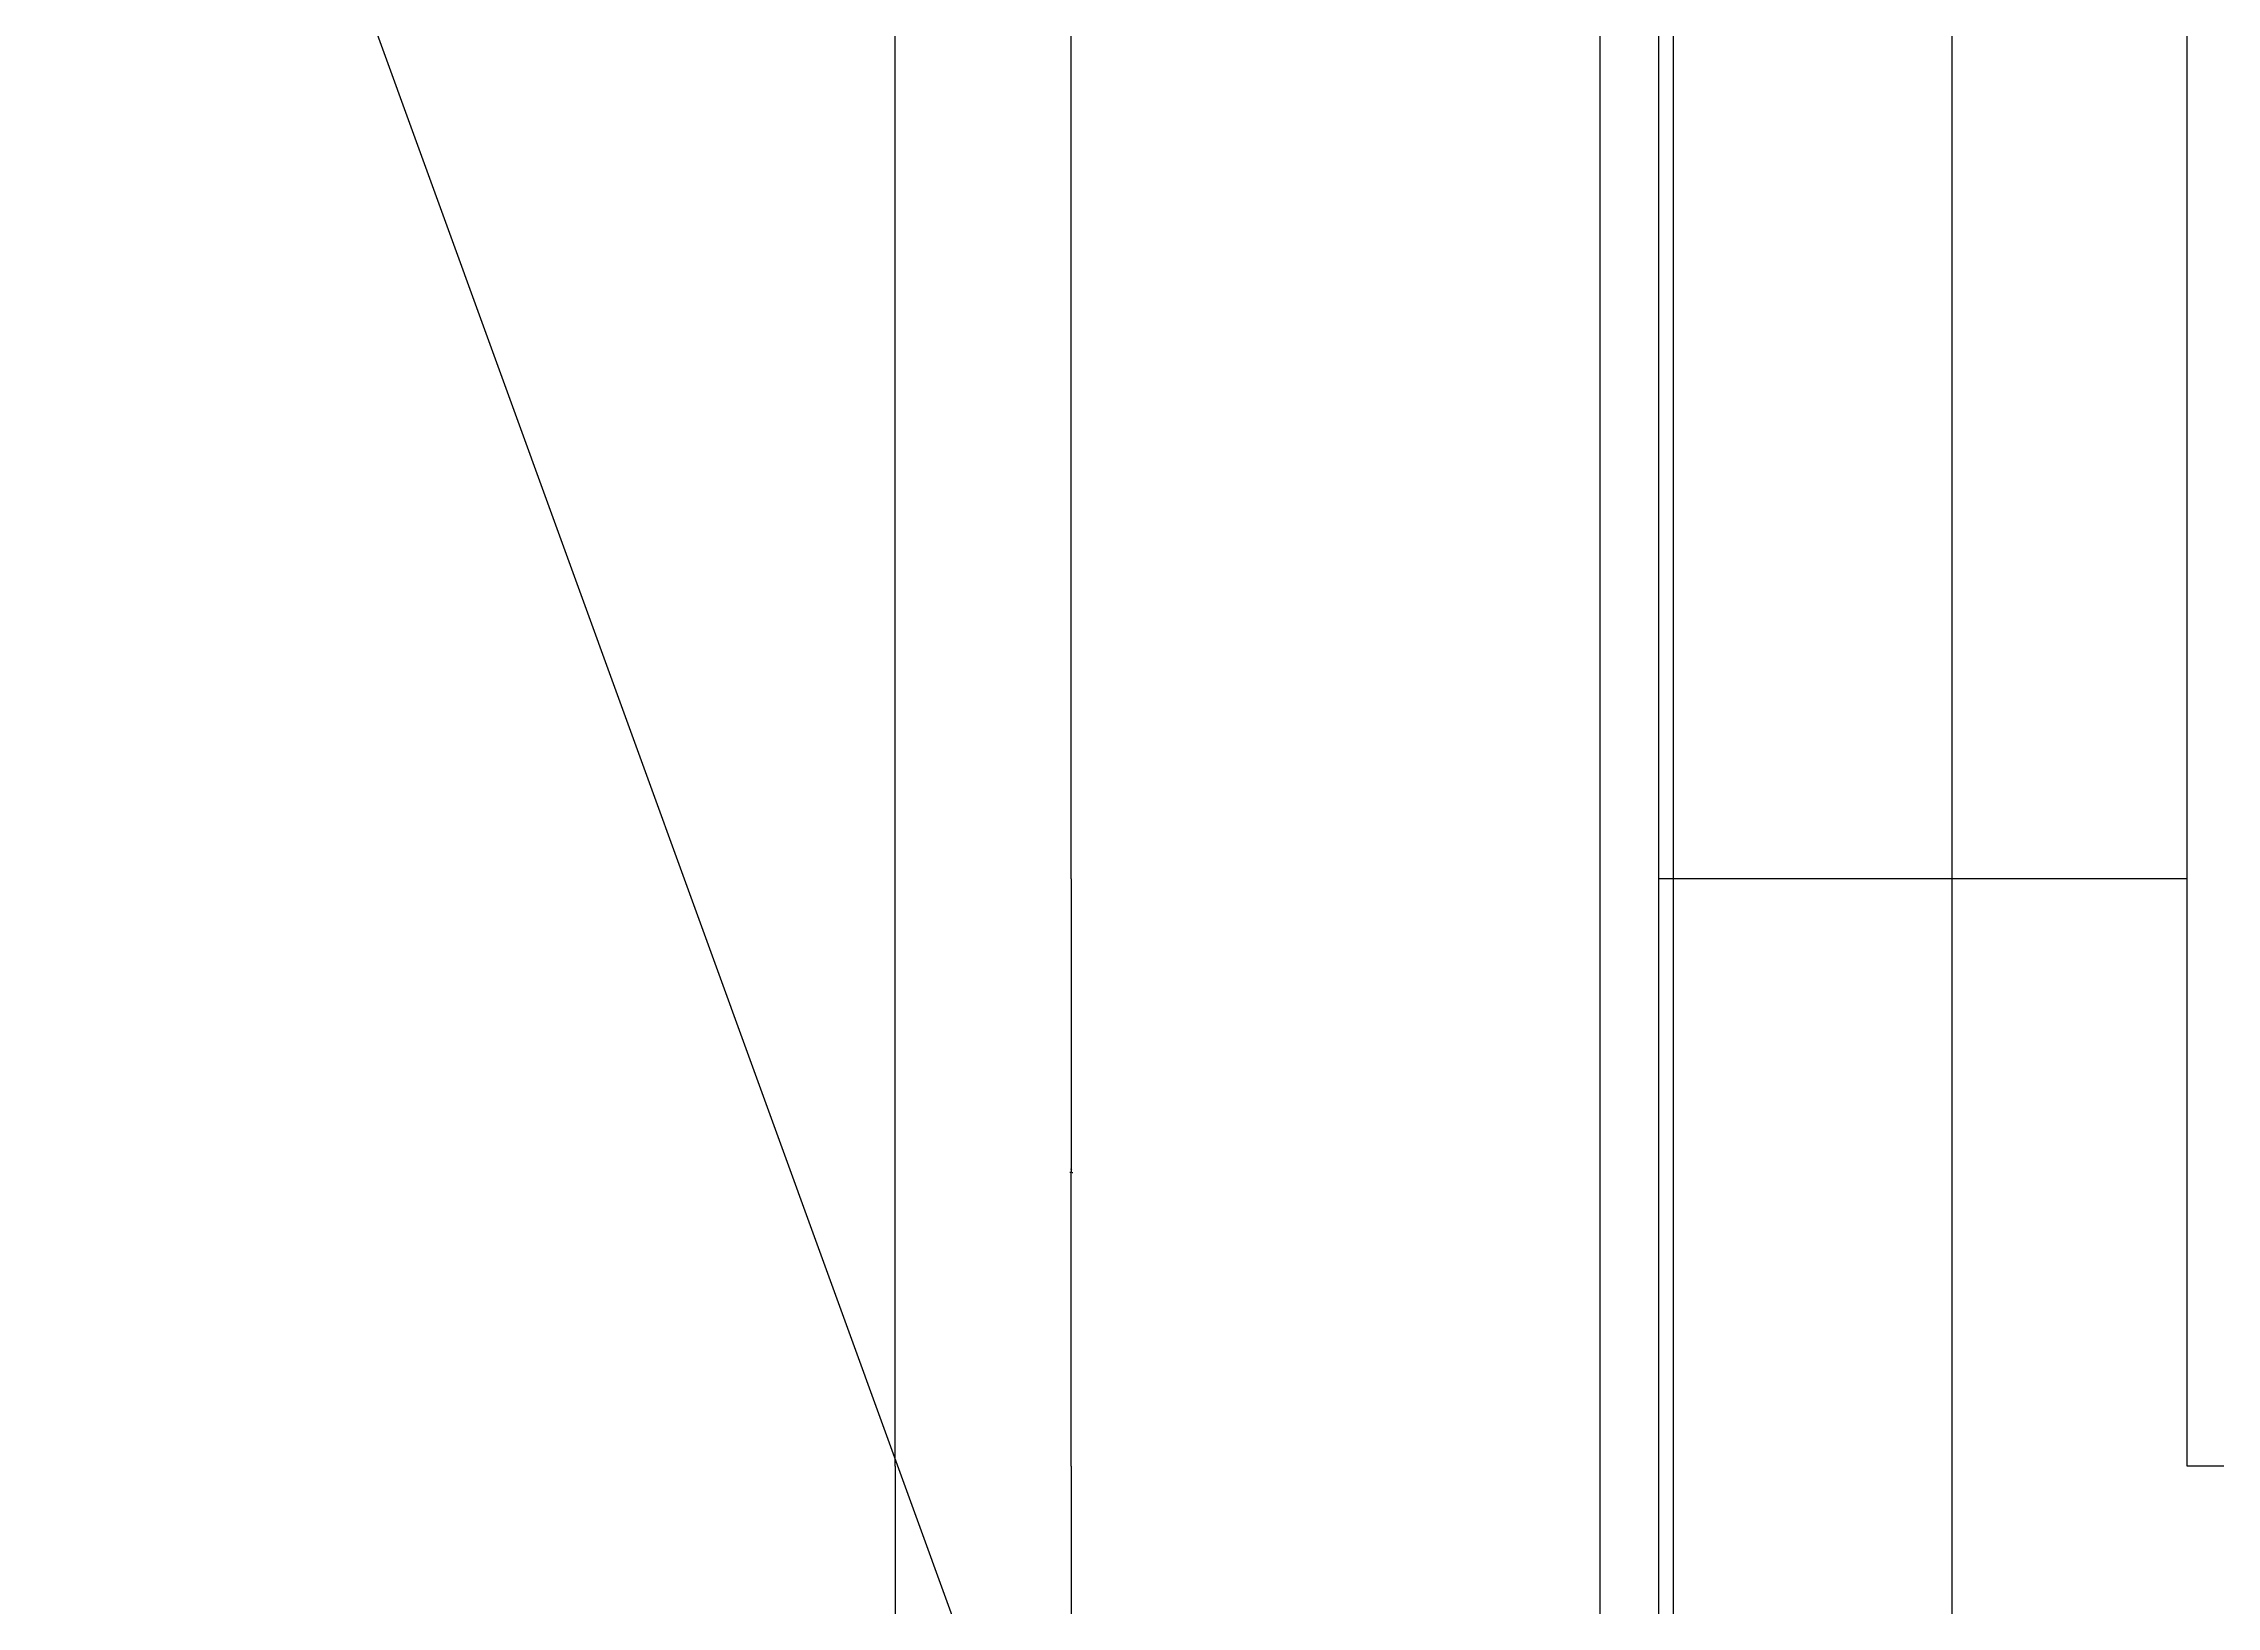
# Model space of a CAD drawing. Header units: metres. Extents: x -297 to 2210, y -16 to 3309.
# Drawn here: x 500 to 1240, y 1651 to 2183 of the extents above; entities that cross this region are included whole.
import ezdxf

# ---------------------------------------------------------------- set-up
doc = ezdxf.new("R2010")
doc.units = ezdxf.units.M
for name, color, linetype in [('LM', 141, 'Continuous'), ('PUB_DIM', 3, 'Continuous'), ('PUB_WALL', 7, 'Continuous'), ('S_DOTE', 1, 'Continuous'), ('S_WALL', 7, 'Continuous')]:
    doc.layers.add(name, color=color, linetype=linetype)
doc.dimstyles.get("Standard").update_dxf_attribs({"dimtxt": 2.5, "dimasz": 2.5, "dimexe": 1.25, "dimexo": 0.625, "dimtad": 1, "dimcen": 2.5, "dimazin": 3, "dimtfac": 1, "dimtmove": 0, "dimatfit": 3})

# ---------------------------------------------------------------- blocks, each defined once
blk = doc.blocks.new('*D10')
for p, q in [((850, 2548.3), (850, 2223.3)), ((849.75, 2223.3), (849.5, 2223.3)), ((850, 1898.3), (850, 2223.3)), ((850, 2223.3), (850, 2223.3)), ((850.25, 2223.3), (850.5, 2223.3))]:
    blk.add_line(p, q)
at = {"layer": 'Defpoints'}
for p in [(850, 2548.3), (850, 2223.3), (850, 1898.3)]:
    blk.add_point(p, dxfattribs=at)
at = {"layer": 'PUB_DIM', "insert": (850, 2224.425), "char_height": 1, "attachment_point": 5}
blk.add_mtext('0', dxfattribs=at)
blk = doc.blocks.new('*D11')
for p, q in [((850, 1698.3), (850, 1598.3)), ((849.75, 1598.3), (849.5, 1598.3)), ((850, 1498.3), (850, 1598.3)), ((850, 1598.3), (850, 1598.3)), ((850.25, 1598.3), (850.5, 1598.3))]:
    blk.add_line(p, q)
at = {"layer": 'Defpoints'}
for p in [(850, 1698.3), (850, 1598.3), (850, 1498.3)]:
    blk.add_point(p, dxfattribs=at)
at = {"layer": 'PUB_DIM', "insert": (850, 1599.425), "char_height": 1, "attachment_point": 5}
blk.add_mtext('0', dxfattribs=at)
blk = doc.blocks.new('*D14')
for p, q in [((850, 1898.3), (850, 1798.3)), ((849.75, 1798.3), (849.5, 1798.3)), ((850, 1698.3), (850, 1798.3)), ((850, 1798.3), (850, 1798.3)), ((850.25, 1798.3), (850.5, 1798.3))]:
    blk.add_line(p, q)
at = {"layer": 'Defpoints'}
for p in [(850, 1898.3), (850, 1798.3), (850, 1698.3)]:
    blk.add_point(p, dxfattribs=at)
at = {"layer": 'PUB_DIM', "insert": (850, 1799.425), "char_height": 1, "attachment_point": 5}
blk.add_mtext('0', dxfattribs=at)
blk = doc.blocks.new('*D15')
for p, q in [((790, 2848.3), (790, 2273.3)), ((789.75, 2273.3), (789.5, 2273.3)), ((790, 1698.3), (790, 2273.3)), ((790, 2273.3), (790, 2273.3)), ((790.25, 2273.3), (790.5, 2273.3))]:
    blk.add_line(p, q)
at = {"layer": 'Defpoints'}
for p in [(790, 2848.3), (790, 2273.3), (790, 1698.3)]:
    blk.add_point(p, dxfattribs=at)
at = {"layer": 'PUB_DIM', "insert": (790, 2274.425), "char_height": 1, "attachment_point": 5}
blk.add_mtext('0', dxfattribs=at)
blk = doc.blocks.new('*D16')
for p, q in [((790, 1698.3), (790, 1448.3)), ((789.75, 1448.3), (789.5, 1448.3)), ((790, 1198.3), (790, 1448.3)), ((790, 1448.3), (790, 1448.3)), ((790.25, 1448.3), (790.5, 1448.3))]:
    blk.add_line(p, q)
at = {"layer": 'Defpoints'}
for p in [(790, 1698.3), (790, 1448.3), (790, 1198.3)]:
    blk.add_point(p, dxfattribs=at)
at = {"layer": 'PUB_DIM', "insert": (790, 1449.425), "char_height": 1, "attachment_point": 5}
blk.add_mtext('0', dxfattribs=at)

msp = doc.modelspace()

# ---------------------------------------------------------------- hatches: boundary and pattern name
at = {"layer": 'LM'}
h = msp.add_hatch(dxfattribs=at)
h.set_pattern_fill('ANSI31', scale=500)
h.paths.add_polyline_path([(1150, 2548.3), (1050, 2548.3), (1050, 1898.3), (1150, 1898.3)])
h.paths.add_polyline_path([(1230, 2548.3), (1150, 2548.3), (1150, 1898.3), (1230, 1898.3)])

# ---------------------------------------------------------------- linework, layer by layer
for p, q in [((1030, 2528.3), (1030, 1518.3)), ((500, 2498.3), (900, 1398.3))]:
    msp.add_line(p, q, dxfattribs=at)
at = {"layer": 'PUB_WALL'}
for points in [[(1650, 1698.3), (1230, 1698.3), (1230, 2848.3), (850, 2848.3), (850, 2648.3), (950, 2648.3), (950, 2548.3), (1230, 2548.3)], [(1055, 2548.3), (1055, 1493.3), (955, 1493.3), (955, 1393.3), (855, 1393.3), (855, 1203.3), (1245, 1203.3), (1245, 1603.3), (1650, 1603.3)], [(1230, 1898.3), (1050, 1898.3)]]:
    msp.add_lwpolyline(points, dxfattribs=at)
at = {"layer": 'S_DOTE'}
msp.add_line((1150, 589.42), (1150, 2565.59), dxfattribs=at)
at = {"layer": 'S_WALL'}
for p, q in [((1230, 1698.3), (1230, 2848.3)), ((1050, 2548.3), (1050, 1498.3)), ((1230, 1898.3), (1050, 1898.3)), ((1650, 1698.3), (1230, 1698.3))]:
    msp.add_line(p, q, dxfattribs=at)

# ---------------------------------------------------------------- dimensions: what is measured, and where the dimension line sits
at = {"layer": 'PUB_DIM'}
for base, p1, p2, picture, middle in [((790, 2273.3), (790, 2848.3), (790, 1698.3), '*D15', (790, 2274.425)), ((850, 2223.3), (850, 2548.3), (850, 1898.3), '*D10', (850, 2224.425)), ((850, 1798.3), (850, 1898.3), (850, 1698.3), '*D14', (850, 1799.425)), ((790, 1448.3), (790, 1698.3), (790, 1198.3), '*D16', (790, 1449.425)), ((850, 1598.3), (850, 1698.3), (850, 1498.3), '*D11', (850, 1599.425))]:
    dim = msp.add_linear_dim(base=base, p1=p1, p2=p2, dimstyle='Standard', dxfattribs=at)
    dim.commit()
    dim.dimension.update_dxf_attribs({"geometry": picture, "text_midpoint": middle})

doc.saveas('drawing.dxf')
